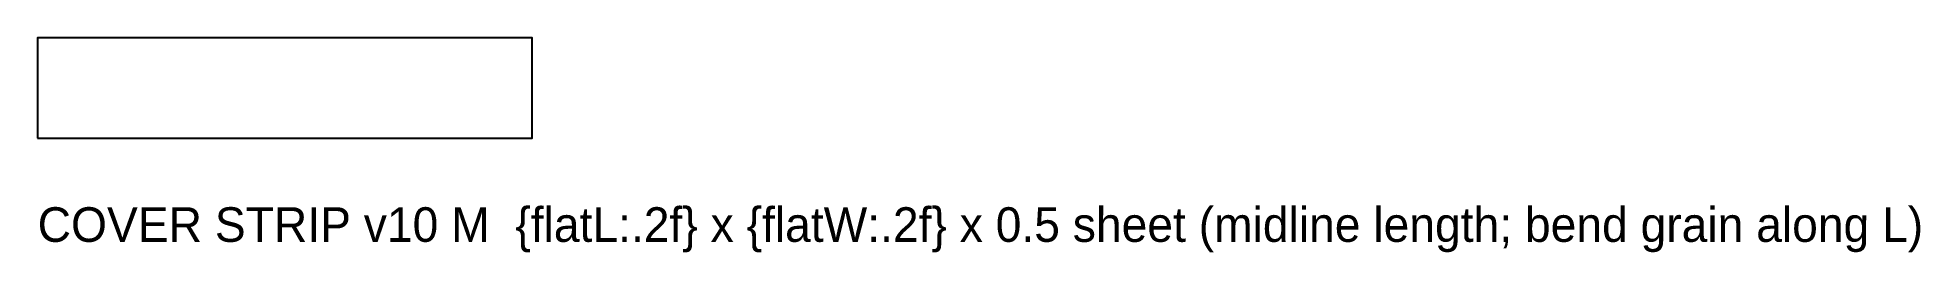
# Model space of a CAD drawing. Header units: metres. Extents: x 0 to 54.5, y -3.3 to 2.9.
import ezdxf

# ---------------------------------------------------------------- set-up
doc = ezdxf.new("R2010")
doc.units = ezdxf.units.M

msp = doc.modelspace()

# ---------------------------------------------------------------- linework, layer by layer
msp.add_lwpolyline([(0, 0), (14.311, 0), (14.311, 2.9), (0, 2.9)], close=True)

# ---------------------------------------------------------------- texts
msp.add_text('COVER STRIP v10 M  {flatL:.2f} x {flatW:.2f} x 0.5 sheet (midline length; bend grain along L)', height=1).set_placement((0, -3))

doc.saveas('drawing.dxf')
